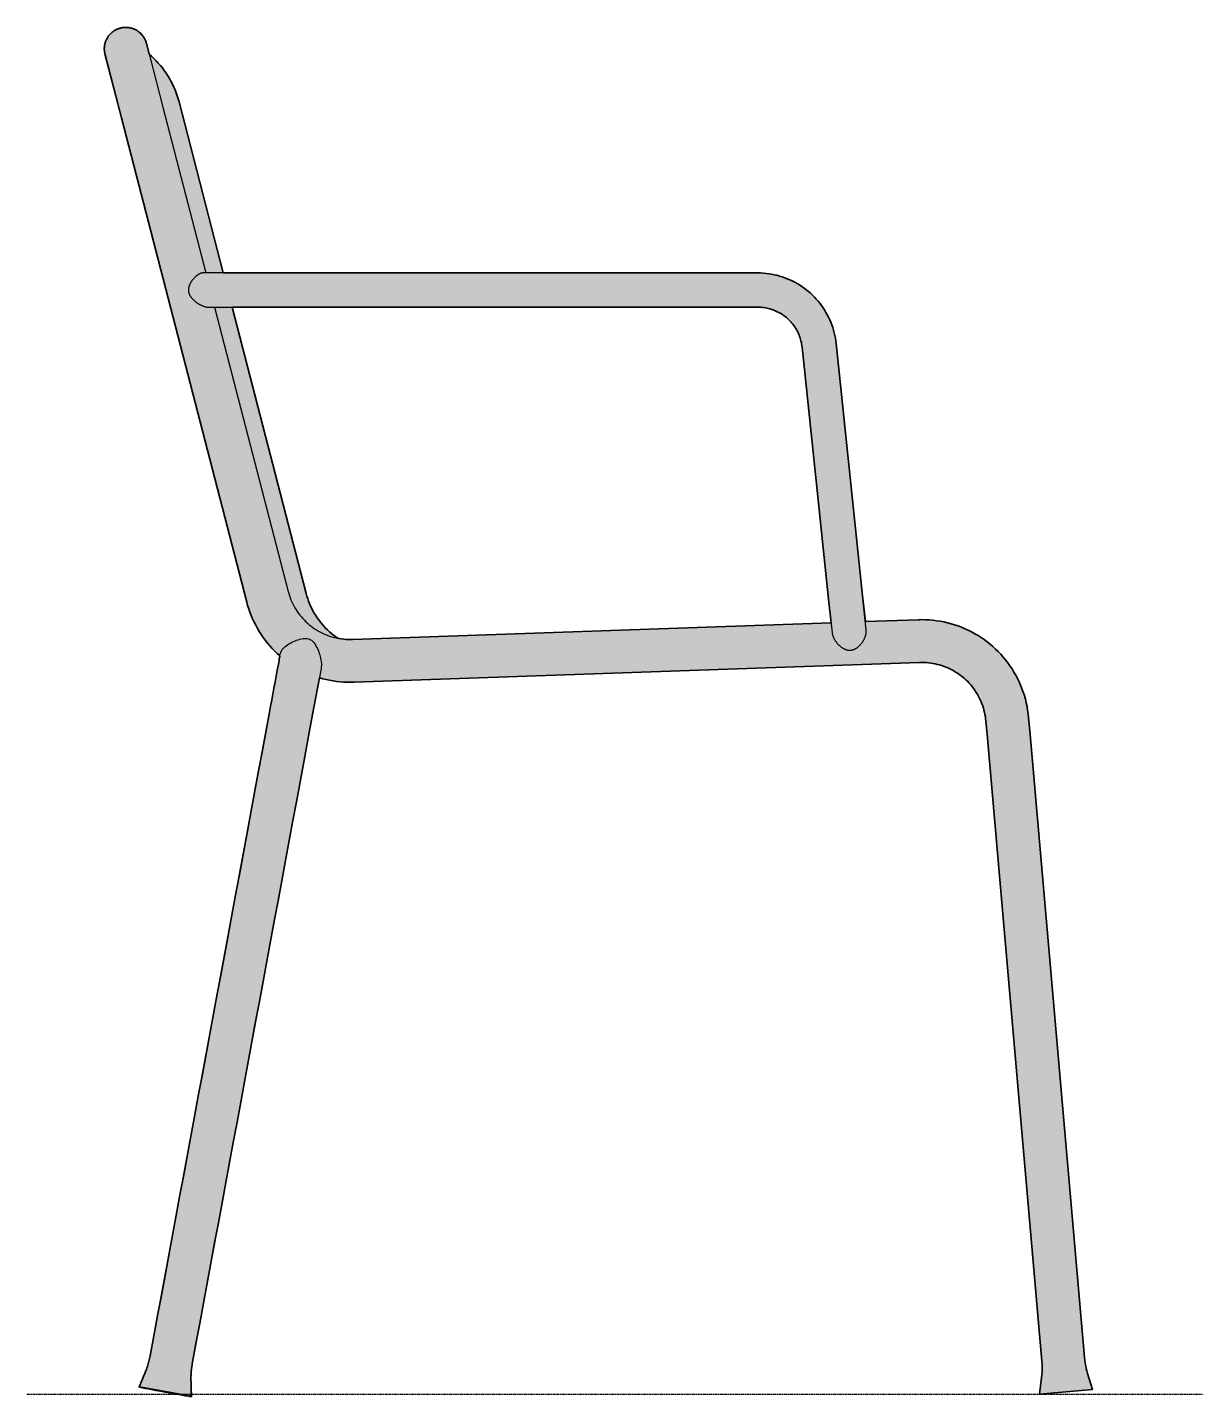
# Model space of a CAD drawing. Header units: millimetres. Extents: x 0 to 1796, y -1014 to 800.
# Drawn here: x 1108 to 1796, y -1 to 798 of the extents above; entities that cross this region are included whole.
import ezdxf

# ---------------------------------------------------------------- set-up
doc = ezdxf.new("R2010")
doc.units = ezdxf.units.MM
doc.linetypes.add('Dots', pattern=[1, 0, -1])
doc.layers.add('Blocks', color=7, linetype='Continuous')
doc.layers.add('Blocks$Fill', color=7, linetype='Continuous', true_color=0xffffff)
for name, color, linetype, lineweight, true_color in [('Blocks$Inner', 7, 'Continuous', 25, 0x007f00), ('Blocks$Outline', 7, 'Continuous', 35, 0xff3f3f), ('Groud', 7, 'Dots', 25, 0x243775)]:
    doc.layers.add(name, color=color, linetype=linetype, lineweight=lineweight, true_color=true_color)

# ---------------------------------------------------------------- blocks, each defined once
blk = doc.blocks.new('Palissade Arm Chair Side')
at = {"layer": 'Blocks$Fill'}
h = blk.add_hatch(color=256, dxfattribs=at)
h.paths.add_polyline_path([(170.51, 418.3), (174.47, 417.24), (176.47, 416.81), (178.49, 416.45), (180.52, 416.15), (182.55, 415.92), (184.6, 415.76), (186.65, 415.66), (188.7, 415.63), (190.75, 415.67), (522.3, 427.23), (523.59, 427.2), (524.89, 427.14), (526.18, 427.02), (527.46, 426.87), (528.74, 426.67), (530.01, 426.42), (531.27, 426.14), (532.52, 425.81), (533.76, 425.43), (534.98, 425.02), (536.19, 424.56), (537.39, 424.06), (538.56, 423.52), (539.72, 422.94), (540.85, 422.31), (541.97, 421.66), (543.06, 420.96), (544.12, 420.22), (545.16, 419.45), (546.17, 418.65), (547.15, 417.81), (548.11, 416.93), (549.03, 416.03), (549.92, 415.09), (550.78, 414.12), (551.61, 413.12), (552.4, 412.1), (553.15, 411.05), (553.87, 409.97), (554.55, 408.87), (555.19, 407.75), (555.79, 406.6), (556.35, 405.44), (556.87, 404.25), (557.35, 403.05), (557.79, 401.83), (558.19, 400.6), (558.54, 399.36), (558.85, 398.1), (559.12, 396.84), (559.34, 395.56), (559.52, 394.28), (559.66, 392.99), (592.47, 17.6), (592.53, 16), (592.53, 14.41), (592.48, 12.82), (592.37, 11.22), (592.2, 9.64), (591.03, 0), (621.91, 2.7), (619.08, 11.99), (618.66, 13.49), (618.28, 14.99), (617.95, 16.52), (617.68, 18.05), (617.46, 19.59), (617.27, 21.37), (584.34, 397.32), (584.04, 399.45), (583.67, 401.58), (583.22, 403.69), (582.7, 405.78), (582.11, 407.85), (581.45, 409.91), (580.72, 411.93), (579.92, 413.94), (579.05, 415.91), (578.11, 417.85), (577.11, 419.76), (576.04, 421.63), (574.91, 423.47), (573.72, 425.26), (572.46, 427.01), (571.14, 428.72), (569.77, 430.38), (568.34, 432), (566.85, 433.56), (565.31, 435.07), (563.72, 436.53), (562.09, 437.93), (560.4, 439.27), (558.67, 440.56), (556.89, 441.78), (555.08, 442.94), (553.22, 444.04), (551.33, 445.08), (549.4, 446.04), (547.44, 446.95), (545.45, 447.78), (543.44, 448.54), (541.4, 449.24), (539.33, 449.86), (537.25, 450.41), (535.15, 450.89), (533.03, 451.3), (530.9, 451.63), (528.76, 451.89), (526.61, 452.08), (524.46, 452.19), (522.3, 452.23), (521.21, 452.22), (489.29, 451.11), (483.57, 505.53), (472.02, 615.09), (471.77, 616.68), (471.46, 618.25), (471.1, 619.82), (470.68, 621.37), (470.21, 622.9), (469.69, 624.42), (469.12, 625.92), (468.49, 627.4), (467.81, 628.85), (467.08, 630.28), (466.3, 631.69), (465.48, 633.06), (464.6, 634.41), (463.68, 635.73), (462.72, 637.01), (461.71, 638.25), (460.65, 639.47), (459.56, 640.64), (458.42, 641.78), (457.25, 642.87), (456.04, 643.92), (454.79, 644.93), (453.51, 645.9), (452.19, 646.82), (450.85, 647.7), (449.47, 648.52), (448.07, 649.3), (446.64, 650.03), (445.18, 650.71), (443.71, 651.34), (442.21, 651.91), (440.69, 652.44), (439.15, 652.91), (437.6, 653.32), (436.04, 653.69), (434.46, 653.99), (432.88, 654.24), (431.29, 654.44), (429.69, 654.58), (428.08, 654.67), (426.48, 654.69), (114.35, 654.69), (88.04, 756.32), (87.48, 758.09), (86.87, 759.84), (86.19, 761.57), (85.46, 763.28), (84.67, 764.96), (83.83, 766.62), (82.93, 768.24), (81.97, 769.84), (80.96, 771.4), (79.9, 772.92), (78.79, 774.41), (77.63, 775.86), (76.42, 777.27), (75.16, 778.64), (73.86, 779.96), (72.51, 781.24), (71.12, 782.48), (69.39, 789.14), (69.26, 789.55), (69.12, 789.96), (68.96, 790.36), (68.79, 790.75), (68.61, 791.14), (68.41, 791.52), (68.2, 791.9), (67.98, 792.26), (67.74, 792.62), (67.49, 792.97), (67.23, 793.32), (66.96, 793.65), (66.68, 793.97), (66.39, 794.29), (66.08, 794.59), (65.77, 794.89), (65.44, 795.17), (65.11, 795.44), (64.77, 795.7), (64.42, 795.94), (64.06, 796.18), (63.69, 796.4), (63.31, 796.61), (62.93, 796.81), (62.54, 796.99), (62.15, 797.16), (61.75, 797.32), (61.34, 797.46), (60.93, 797.59), (60.52, 797.7), (60.1, 797.8), (59.68, 797.89), (59.25, 797.96), (58.83, 798.02), (58.4, 798.06), (57.97, 798.08), (57.54, 798.1), (57.11, 798.09), (56.68, 798.08), (56.25, 798.04), (55.85, 798), (55.46, 797.94), (55.06, 797.88), (54.66, 797.79), (54.27, 797.7), (53.89, 797.59), (53.5, 797.47), (53.12, 797.34), (52.75, 797.2), (52.37, 797.04), (51.99, 796.86), (51.61, 796.67), (51.24, 796.47), (50.87, 796.25), (50.51, 796.02), (50.16, 795.78), (49.82, 795.53), (49.48, 795.27), (49.16, 794.99), (48.84, 794.71), (48.54, 794.41), (48.24, 794.1), (47.96, 793.79), (47.69, 793.46), (47.43, 793.13), (47.18, 792.78), (46.94, 792.43), (46.71, 792.07), (46.5, 791.7), (46.29, 791.33), (46.11, 790.95), (45.93, 790.56), (45.77, 790.17), (45.62, 789.77), (45.48, 789.37), (45.36, 788.96), (45.26, 788.55), (45.16, 788.13), (45.08, 787.71), (45.02, 787.29), (44.97, 786.87), (44.93, 786.45), (44.91, 786.02), (44.9, 785.6), (44.91, 785.2), (44.93, 784.81), (44.96, 784.41), (45, 784.02), (45.06, 783.63), (45.13, 783.24), (45.21, 782.85), (45.3, 782.47), (45.34, 782.32), (45.35, 782.29), (128.61, 460.48), (129.23, 458.49), (129.92, 456.52), (130.67, 454.58), (131.49, 452.67), (132.37, 450.78), (133.31, 448.92), (134.31, 447.1), (135.38, 445.31), (136.5, 443.55), (137.68, 441.84), (138.92, 440.16), (140.21, 438.53), (141.56, 436.94), (142.95, 435.4), (144.4, 433.9), (145.9, 432.46), (147.44, 431.07), (146.56, 426.27), (141.37, 398.3), (71.36, 20.75), (70.99, 19.2), (70.56, 17.66), (70.08, 16.14), (69.55, 14.64), (68.97, 13.15), (65.26, 4.17), (65.27, 4.17), (65.27, 4.17), (65.27, 4.17), (65.27, 4.17), (65.27, 4.16), (65.28, 4.16), (65.28, 4.16), (65.29, 4.16), (65.29, 4.15), (65.3, 4.15), (65.3, 4.15), (65.31, 4.15), (65.32, 4.14), (65.34, 4.13), (65.36, 4.13), (65.4, 4.11), (65.51, 4.08), (65.84, 3.99), (66.32, 3.88), (69.69, 3.16), (91.25, -0.83), (94.66, -1.37), (95.14, -1.44), (95.48, -1.47), (95.6, -1.48), (95.64, -1.49), (95.66, -1.49), (95.68, -1.49), (95.69, -1.49), (95.7, -1.49), (95.71, -1.49), (95.71, -1.49), (95.72, -1.48), (95.72, -1.48), (95.73, -1.48), (95.73, -1.48), (95.73, -1.48), (95.74, -1.48), (95.74, -1.48), (95.74, -1.48), (95.74, -1.47), (95.49, 9.83), (95.53, 11.42), (95.63, 13.01), (95.79, 14.6), (95.99, 16.18), (96.26, 17.75)], flags=0)
h.paths.add_polyline_path([(119.53, 634.69), (427.37, 634.68), (428.28, 634.63), (429.18, 634.55), (430.09, 634.44), (430.98, 634.3), (431.87, 634.12), (432.76, 633.92), (433.63, 633.68), (434.5, 633.42), (435.36, 633.12), (436.21, 632.8), (437.04, 632.44), (437.86, 632.06), (438.67, 631.65), (439.47, 631.21), (440.24, 630.74), (441, 630.25), (441.75, 629.72), (442.47, 629.18), (443.18, 628.61), (443.86, 628.01), (444.53, 627.39), (445.17, 626.75), (445.79, 626.09), (446.38, 625.4), (446.95, 624.7), (447.5, 623.97), (448.02, 623.23), (448.51, 622.47), (448.98, 621.69), (449.42, 620.9), (449.83, 620.09), (450.22, 619.27), (450.57, 618.43), (450.9, 617.58), (451.19, 616.73), (451.46, 615.86), (451.69, 614.98), (451.9, 614.1), (452.07, 613.21), (452.21, 612.31), (452.33, 611.41), (469.25, 450.41), (188.57, 440.63), (187.27, 440.65), (185.97, 440.72), (184.68, 440.83), (183.39, 440.99), (182.1, 441.19), (181.33, 441.34), (178.8, 443.16), (177.58, 444.14), (176.4, 445.15), (175.25, 446.21), (174.14, 447.31), (173.07, 448.45), (172.04, 449.62), (171.05, 450.83), (170.1, 452.07), (169.2, 453.34), (168.34, 454.64), (167.52, 455.98), (166.76, 457.34), (166.04, 458.72), (165.37, 460.13), (164.75, 461.57), (164.18, 463.02), (163.65, 464.49), (163.19, 465.98), (162.77, 467.49)], flags=0)
at = {"layer": 'Blocks$Inner'}
for points in [[(147.45, 431.06), (145.9, 432.46), (144.4, 433.9), (142.95, 435.4), (141.56, 436.94), (140.21, 438.53), (138.92, 440.16), (137.68, 441.84), (136.5, 443.55), (135.38, 445.31), (134.31, 447.1), (133.31, 448.92), (132.37, 450.78), (131.49, 452.67), (130.67, 454.58), (129.92, 456.52), (129.23, 458.49), (128.61, 460.48), (128.06, 462.48), (54.94, 745.19), (45.3, 782.47), (45.21, 782.85), (45.13, 783.24), (45.06, 783.63), (45, 784.02), (44.96, 784.41), (44.93, 784.81), (44.91, 785.2), (44.9, 785.6), (44.91, 786.02), (44.93, 786.45), (44.97, 786.87), (45.02, 787.29), (45.08, 787.71), (45.16, 788.13), (45.26, 788.55), (45.36, 788.96), (45.48, 789.37), (45.62, 789.77), (45.77, 790.17), (45.93, 790.56), (46.11, 790.95), (46.29, 791.33), (46.5, 791.7), (46.71, 792.07), (46.94, 792.43), (47.18, 792.78), (47.43, 793.13), (47.69, 793.46), (47.96, 793.79), (48.24, 794.1), (48.54, 794.41), (48.84, 794.71), (49.16, 794.99), (49.48, 795.27), (49.82, 795.53), (50.16, 795.78), (50.51, 796.02), (50.87, 796.25), (51.24, 796.47), (51.61, 796.67), (51.99, 796.86), (52.37, 797.04), (52.75, 797.2), (53.12, 797.34), (53.5, 797.47), (53.89, 797.59), (54.27, 797.7), (54.66, 797.79), (55.06, 797.88), (55.46, 797.94), (55.85, 798), (56.25, 798.04), (56.68, 798.08), (57.11, 798.09), (57.54, 798.1), (57.97, 798.08), (58.4, 798.06), (58.83, 798.02), (59.25, 797.96), (59.68, 797.89), (60.1, 797.8), (60.52, 797.7), (60.93, 797.59), (61.34, 797.46), (61.75, 797.32), (62.15, 797.16), (62.54, 796.99), (62.93, 796.81), (63.31, 796.61), (63.69, 796.4), (64.06, 796.18), (64.42, 795.94), (64.77, 795.7), (65.11, 795.44), (65.44, 795.17), (65.77, 794.89), (66.08, 794.59), (66.39, 794.29), (66.68, 793.97), (66.96, 793.65), (67.23, 793.32), (67.49, 792.97), (67.74, 792.62), (67.98, 792.26), (68.2, 791.9), (68.41, 791.52), (68.61, 791.14), (68.79, 790.75), (68.96, 790.36), (69.12, 789.96), (69.26, 789.55), (69.39, 789.14), (69.51, 788.73), (79.14, 751.45), (104.17, 654.69)], [(71.12, 782.48), (72.51, 781.24), (73.86, 779.96), (75.16, 778.64), (76.42, 777.27), (77.63, 775.86), (78.79, 774.41), (79.9, 772.92), (80.96, 771.4), (81.97, 769.84), (82.93, 768.24), (83.83, 766.62), (84.67, 764.96), (85.46, 763.28), (86.19, 761.57), (86.87, 759.84), (87.48, 758.09), (88.04, 756.32), (88.53, 754.53), (114.35, 654.69)], [(109.34, 634.69), (152.26, 468.74), (152.61, 467.49), (153, 466.25), (153.43, 465.02), (153.91, 463.81), (154.42, 462.62), (154.98, 461.44), (155.58, 460.29), (156.22, 459.16), (156.9, 458.05), (157.61, 456.96), (158.36, 455.9), (159.15, 454.87), (159.98, 453.86), (160.84, 452.88), (161.73, 451.94), (162.65, 451.02), (163.61, 450.14), (164.6, 449.29), (165.61, 448.48), (166.65, 447.7), (167.72, 446.96), (168.81, 446.25), (169.93, 445.59), (171.07, 444.96), (172.23, 444.38), (173.41, 443.83), (174.61, 443.32), (175.83, 442.86), (177.06, 442.44), (178.3, 442.06), (179.56, 441.73), (180.83, 441.44), (182.1, 441.19), (183.39, 440.99), (184.68, 440.83), (185.97, 440.72), (187.27, 440.65), (188.57, 440.63), (189.87, 440.65), (469.25, 450.41)], [(119.53, 634.69), (162.77, 467.49), (163.19, 465.98), (163.65, 464.49), (164.18, 463.02), (164.75, 461.57), (165.37, 460.13), (166.04, 458.72), (166.76, 457.34), (167.52, 455.98), (168.34, 454.64), (169.2, 453.34), (170.1, 452.07), (171.05, 450.83), (172.04, 449.62), (173.07, 448.45), (174.14, 447.31), (175.25, 446.21), (176.4, 445.15), (177.58, 444.14), (178.8, 443.16), (180.05, 442.22), (181.34, 441.34)], [(489.29, 451.11), (520.12, 452.19), (521.21, 452.22), (522.3, 452.23), (524.46, 452.19), (526.61, 452.08), (528.76, 451.89), (530.9, 451.63), (533.03, 451.3), (535.15, 450.89), (537.25, 450.41), (539.33, 449.86), (541.4, 449.24), (543.44, 448.54), (545.45, 447.78), (547.44, 446.95), (549.4, 446.04), (551.33, 445.08), (553.22, 444.04), (555.08, 442.94), (556.89, 441.78), (558.67, 440.56), (560.4, 439.27), (562.09, 437.93), (563.72, 436.53), (565.31, 435.07), (566.85, 433.56), (568.34, 432), (569.77, 430.38), (571.14, 428.72), (572.46, 427.01), (573.72, 425.26), (574.91, 423.47), (576.04, 421.63), (577.11, 419.76), (578.11, 417.85), (579.05, 415.91), (579.92, 413.94), (580.72, 411.93), (581.45, 409.91), (582.11, 407.85), (582.7, 405.78), (583.22, 403.69), (583.67, 401.58), (584.04, 399.45), (584.34, 397.32), (584.56, 395.17), (585.43, 385.21), (585.45, 385.07), (617.27, 21.37), (617.46, 19.59), (617.68, 18.05), (617.95, 16.52), (618.28, 14.99), (618.66, 13.49), (619.08, 11.99), (621.91, 2.7), (591.03, 0), (592.2, 9.64), (592.37, 11.22), (592.48, 12.82), (592.53, 14.41), (592.53, 16), (592.47, 17.6), (592.36, 19.19), (560.53, 383.03), (559.66, 392.99), (559.52, 394.28), (559.34, 395.56), (559.12, 396.84), (558.85, 398.1), (558.54, 399.36), (558.19, 400.6), (557.79, 401.83), (557.35, 403.05), (556.87, 404.25), (556.35, 405.44), (555.79, 406.6), (555.19, 407.75), (554.55, 408.87), (553.87, 409.97), (553.15, 411.05), (552.4, 412.1), (551.61, 413.12), (550.78, 414.12), (549.92, 415.09), (549.03, 416.03), (548.11, 416.93), (547.15, 417.81), (546.17, 418.65), (545.16, 419.45), (544.12, 420.22), (543.06, 420.96), (541.97, 421.66), (540.85, 422.31), (539.72, 422.94), (538.56, 423.52), (537.39, 424.06), (536.19, 424.56), (534.98, 425.02), (533.76, 425.43), (532.52, 425.81), (531.27, 426.14), (530.01, 426.42), (528.74, 426.67), (527.46, 426.87), (526.18, 427.02), (524.89, 427.14), (523.59, 427.2), (522.3, 427.23), (521.65, 427.22), (520.99, 427.2), (190.75, 415.67), (188.7, 415.63), (186.65, 415.66), (184.6, 415.76), (182.55, 415.92), (180.52, 416.15), (178.49, 416.45), (176.47, 416.81), (174.47, 417.24), (172.48, 417.74), (170.51, 418.3)], [(95.74, -1.47), (95.74, -1.48), (95.74, -1.48), (95.74, -1.48), (95.73, -1.48), (95.73, -1.48), (95.73, -1.48), (95.72, -1.48), (95.72, -1.48), (95.71, -1.49), (95.71, -1.49), (95.7, -1.49), (95.69, -1.49), (95.68, -1.49), (95.66, -1.49), (95.64, -1.49), (95.6, -1.48), (95.48, -1.47), (95.14, -1.44), (94.66, -1.37), (91.25, -0.83), (69.69, 3.16), (66.32, 3.88), (65.84, 3.99), (65.51, 4.08), (65.4, 4.11), (65.36, 4.13), (65.34, 4.13), (65.32, 4.14), (65.31, 4.15), (65.3, 4.15), (65.3, 4.15), (65.29, 4.15), (65.29, 4.16), (65.28, 4.16), (65.28, 4.16), (65.27, 4.16), (65.27, 4.17), (65.27, 4.17), (65.27, 4.17), (65.27, 4.17), (65.26, 4.17), (68.97, 13.15), (69.55, 14.64), (70.08, 16.14), (70.56, 17.66), (70.99, 19.2), (71.36, 20.75), (71.68, 22.31), (141.37, 398.3), (146.56, 426.27)], [(171.13, 421.66), (165.95, 393.74), (96.26, 17.75), (95.99, 16.18), (95.79, 14.6), (95.63, 13.01), (95.53, 11.42), (95.49, 9.83), (95.5, 8.23), (95.74, -1.47), (95.74, -1.47), (95.74, -1.47), (95.74, -1.47), (95.74, -1.46), (95.73, -1.46), (95.73, -1.46), (95.73, -1.46), (95.72, -1.45), (95.72, -1.45), (95.71, -1.45), (95.7, -1.44), (95.68, -1.44), (95.67, -1.43), (95.65, -1.43), (95.61, -1.41), (95.49, -1.38), (95.16, -1.29), (94.68, -1.18), (91.3, -0.46), (69.77, 3.53), (66.36, 4.07), (65.87, 4.14), (65.53, 4.18), (65.42, 4.18), (65.37, 4.19), (65.35, 4.19), (65.33, 4.19), (65.32, 4.19), (65.3, 4.19), (65.3, 4.19), (65.29, 4.19), (65.29, 4.19), (65.28, 4.18), (65.28, 4.18), (65.28, 4.18), (65.27, 4.18), (65.27, 4.18), (65.27, 4.18), (65.27, 4.18)]]:
    blk.add_lwpolyline(points, dxfattribs=at)
blk.add_lwpolyline([(483.57, 505.53), (472.22, 613.5), (472.02, 615.09), (471.77, 616.68), (471.46, 618.25), (471.1, 619.82), (470.68, 621.37), (470.21, 622.9), (469.69, 624.42), (469.12, 625.92), (468.49, 627.4), (467.81, 628.85), (467.08, 630.28), (466.3, 631.69), (465.48, 633.06), (464.6, 634.41), (463.68, 635.73), (462.72, 637.01), (461.71, 638.25), (460.65, 639.47), (459.56, 640.64), (458.42, 641.78), (457.25, 642.87), (456.04, 643.92), (454.79, 644.93), (453.51, 645.9), (452.19, 646.82), (450.85, 647.7), (449.47, 648.52), (448.07, 649.3), (446.64, 650.03), (445.18, 650.71), (443.71, 651.34), (442.21, 651.91), (440.69, 652.44), (439.15, 652.91), (437.6, 653.32), (436.04, 653.69), (434.46, 653.99), (432.88, 654.24), (431.29, 654.44), (429.69, 654.58), (428.08, 654.67), (426.48, 654.69), (426.45, 654.69), (191.4, 654.69), (162.86, 654.69), (102.44, 654.69), (102.36, 654.69), (102.29, 654.69), (102.21, 654.69), (102.14, 654.68), (102.06, 654.67), (101.98, 654.66), (101.91, 654.65), (101.83, 654.63), (101.75, 654.61), (101.67, 654.59), (101.58, 654.57), (101.5, 654.55), (101.42, 654.53), (101.34, 654.5), (101.18, 654.44), (101, 654.38), (100.82, 654.3), (100.65, 654.22), (100.47, 654.13), (100.28, 654.04), (100.1, 653.93), (99.92, 653.82), (99.74, 653.71), (99.54, 653.58), (99.35, 653.45), (99.16, 653.31), (98.98, 653.17), (98.78, 653.02), (98.59, 652.86), (98.41, 652.7), (98.22, 652.54), (98.03, 652.36), (97.85, 652.19), (97.49, 651.83), (97.13, 651.44), (96.79, 651.05), (96.47, 650.66), (96.17, 650.26), (95.88, 649.85), (95.74, 649.65), (95.6, 649.44), (95.48, 649.24), (95.36, 649.03), (95.24, 648.83), (95.13, 648.62), (95.02, 648.42), (94.92, 648.21), (94.82, 648.01), (94.73, 647.8), (94.65, 647.6), (94.57, 647.41), (94.5, 647.21), (94.43, 647.02), (94.36, 646.82), (94.31, 646.62), (94.25, 646.42), (94.2, 646.22), (94.16, 646.03), (94.13, 645.84), (94.1, 645.65), (94.08, 645.46), (94.06, 645.27), (94.04, 645.08), (94.03, 644.89), (94.03, 644.69), (94.04, 644.49), (94.05, 644.29), (94.07, 644.09), (94.09, 643.89), (94.12, 643.68), (94.16, 643.48), (94.2, 643.29), (94.26, 643.09), (94.32, 642.88), (94.38, 642.68), (94.46, 642.48), (94.54, 642.28), (94.62, 642.09), (94.71, 641.9), (94.81, 641.71), (94.91, 641.52), (95.03, 641.31), (95.16, 641.1), (95.29, 640.9), (95.43, 640.7), (95.57, 640.51), (95.72, 640.32), (95.87, 640.13), (96.03, 639.95), (96.2, 639.75), (96.39, 639.55), (96.57, 639.36), (96.76, 639.17), (96.96, 638.97), (97.16, 638.79), (97.57, 638.42), (97.81, 638.22), (98.05, 638.03), (98.29, 637.84), (98.54, 637.65), (99.06, 637.28), (99.59, 636.93), (100.13, 636.6), (100.68, 636.28), (100.96, 636.14), (101.24, 635.99), (101.53, 635.85), (101.81, 635.72), (102.08, 635.6), (102.35, 635.49), (102.63, 635.38), (102.9, 635.28), (103.15, 635.19), (103.41, 635.1), (103.67, 635.03), (103.93, 634.96), (104.16, 634.9), (104.4, 634.84), (104.64, 634.8), (104.88, 634.76), (105.1, 634.73), (105.31, 634.71), (105.42, 634.7), (105.53, 634.7), (105.64, 634.7), (105.75, 634.69), (162.86, 634.69), (191.4, 634.69), (426.45, 634.69), (426.47, 634.69), (427.37, 634.68), (428.28, 634.63), (429.18, 634.55), (430.09, 634.44), (430.98, 634.3), (431.87, 634.12), (432.76, 633.92), (433.63, 633.68), (434.5, 633.42), (435.36, 633.12), (436.21, 632.8), (437.04, 632.44), (437.86, 632.06), (438.67, 631.65), (439.47, 631.21), (440.24, 630.74), (441, 630.25), (441.75, 629.72), (442.47, 629.18), (443.18, 628.61), (443.86, 628.01), (444.53, 627.39), (445.17, 626.75), (445.79, 626.09), (446.38, 625.4), (446.95, 624.7), (447.5, 623.97), (448.02, 623.23), (448.51, 622.47), (448.98, 621.69), (449.42, 620.9), (449.83, 620.09), (450.22, 619.27), (450.57, 618.43), (450.9, 617.58), (451.19, 616.73), (451.46, 615.86), (451.69, 614.98), (451.9, 614.1), (452.07, 613.21), (452.21, 612.31), (452.33, 611.41), (463.68, 503.44), (467.8, 464.2), (469.86, 444.61), (469.89, 444.39), (469.92, 444.17), (469.96, 443.95), (470.01, 443.73), (470.06, 443.51), (470.12, 443.29), (470.18, 443.08), (470.24, 442.87), (470.32, 442.63), (470.41, 442.4), (470.5, 442.17), (470.6, 441.94), (470.7, 441.72), (470.8, 441.49), (470.91, 441.27), (471.03, 441.05), (471.15, 440.82), (471.29, 440.59), (471.43, 440.36), (471.57, 440.13), (471.71, 439.9), (471.86, 439.68), (472.02, 439.46), (472.18, 439.25), (472.34, 439.03), (472.51, 438.82), (472.68, 438.61), (472.86, 438.4), (473.04, 438.2), (473.22, 438), (473.41, 437.8), (473.6, 437.61), (473.79, 437.43), (473.98, 437.25), (474.17, 437.07), (474.36, 436.9), (474.57, 436.73), (474.77, 436.56), (474.98, 436.4), (475.19, 436.24), (475.39, 436.1), (475.6, 435.96), (475.8, 435.82), (476.01, 435.69), (476.22, 435.57), (476.44, 435.44), (476.65, 435.33), (476.87, 435.22), (477.07, 435.12), (477.27, 435.03), (477.47, 434.95), (477.67, 434.87), (477.88, 434.79), (478.09, 434.72), (478.3, 434.66), (478.51, 434.6), (478.71, 434.55), (478.91, 434.51), (479.11, 434.48), (479.31, 434.44), (479.52, 434.42), (479.72, 434.4), (479.92, 434.39), (480.13, 434.38), (480.24, 434.38), (480.35, 434.39), (480.56, 434.39), (480.78, 434.41), (481, 434.43), (481.21, 434.47), (481.43, 434.51), (481.65, 434.55), (481.86, 434.61), (482.08, 434.67), (482.3, 434.74), (482.52, 434.82), (482.74, 434.9), (482.95, 435), (483.16, 435.1), (483.37, 435.2), (483.57, 435.31), (483.8, 435.44), (484.02, 435.57), (484.24, 435.72), (484.45, 435.86), (484.66, 436.02), (484.87, 436.18), (485.07, 436.34), (485.27, 436.51), (485.48, 436.7), (485.69, 436.89), (485.89, 437.09), (486.09, 437.29), (486.29, 437.5), (486.48, 437.71), (486.67, 437.92), (486.85, 438.14), (487.04, 438.38), (487.22, 438.62), (487.4, 438.86), (487.57, 439.11), (487.74, 439.36), (487.91, 439.61), (488.06, 439.87), (488.22, 440.13), (488.36, 440.39), (488.5, 440.64), (488.63, 440.9), (488.75, 441.16), (488.87, 441.43), (488.99, 441.7), (489.1, 441.97), (489.2, 442.24), (489.29, 442.49), (489.37, 442.75), (489.45, 443.01), (489.52, 443.27), (489.59, 443.53), (489.65, 443.8), (489.7, 444.06), (489.74, 444.33), (489.78, 444.58), (489.8, 444.82), (489.82, 445.07), (489.83, 445.32), (489.84, 445.55), (489.83, 445.78), (489.82, 446.01), (489.81, 446.13), (489.8, 446.24), (487.7, 466.21)], close=True, dxfattribs=at)
blk.add_open_spline([(146.56, 426.27), (146.79, 427.59), (147.32, 430.17), (147.91, 434.25), (150.99, 437.06), (154.37, 439.17), (158.12, 440.59), (162.04, 441.58), (166.12, 440.57), (168.49, 437.14), (170.16, 433.54), (171.32, 429.7), (171.92, 425.7), (171.39, 423.06), (171.13, 421.66)], degree=3, dxfattribs=at)
at = {"layer": 'Blocks$Outline'}
for points in [[(71.12, 782.48), (69.51, 788.73), (69.39, 789.14), (69.26, 789.55), (69.12, 789.96), (68.96, 790.36), (68.79, 790.75), (68.61, 791.14), (68.41, 791.52), (68.2, 791.9), (67.98, 792.26), (67.74, 792.62), (67.49, 792.97), (67.23, 793.32), (66.96, 793.65), (66.68, 793.97), (66.39, 794.29), (66.08, 794.59), (65.77, 794.89), (65.44, 795.17), (65.11, 795.44), (64.77, 795.7), (64.42, 795.94), (64.06, 796.18), (63.69, 796.4), (63.31, 796.61), (62.93, 796.81), (62.54, 796.99), (62.15, 797.16), (61.75, 797.32), (61.34, 797.46), (60.93, 797.59), (60.52, 797.7), (60.1, 797.8), (59.68, 797.89), (59.25, 797.96), (58.83, 798.02), (58.4, 798.06), (57.97, 798.08), (57.54, 798.1), (57.11, 798.09), (56.68, 798.08), (56.25, 798.04), (55.85, 798), (55.46, 797.94), (55.06, 797.88), (54.66, 797.79), (54.27, 797.7), (53.89, 797.59), (53.5, 797.47), (53.12, 797.34), (52.75, 797.2), (52.37, 797.04), (51.99, 796.86), (51.61, 796.67), (51.24, 796.47), (50.87, 796.25), (50.51, 796.02), (50.16, 795.78), (49.82, 795.53), (49.48, 795.27), (49.16, 794.99), (48.84, 794.71), (48.54, 794.41), (48.24, 794.1), (47.96, 793.79), (47.69, 793.46), (47.43, 793.13), (47.18, 792.78), (46.94, 792.43), (46.71, 792.07), (46.5, 791.7), (46.29, 791.33), (46.11, 790.95), (45.93, 790.56), (45.77, 790.17), (45.62, 789.77), (45.48, 789.37), (45.36, 788.96), (45.26, 788.55), (45.16, 788.13), (45.08, 787.71), (45.02, 787.29), (44.97, 786.87), (44.93, 786.45), (44.91, 786.02), (44.9, 785.6), (44.91, 785.2), (44.93, 784.81), (44.96, 784.41), (45, 784.02), (45.06, 783.63), (45.13, 783.24), (45.21, 782.85), (45.3, 782.47), (45.34, 782.32)], [(45.34, 782.32), (45.35, 782.29)], [(45.35, 782.29), (54.94, 745.19), (128.06, 462.48), (128.61, 460.48), (129.23, 458.49), (129.92, 456.52), (130.67, 454.58), (131.49, 452.67), (132.37, 450.78), (133.31, 448.92), (134.31, 447.1), (135.38, 445.31), (136.5, 443.55), (137.68, 441.84), (138.92, 440.16), (140.21, 438.53), (141.56, 436.94), (142.95, 435.4), (144.4, 433.9), (145.9, 432.46), (147.44, 431.07)], [(114.35, 654.69), (88.53, 754.53), (88.04, 756.32), (87.48, 758.09), (86.87, 759.84), (86.19, 761.57), (85.46, 763.28), (84.67, 764.96), (83.83, 766.62), (82.93, 768.24), (81.97, 769.84), (80.96, 771.4), (79.9, 772.92), (78.79, 774.41), (77.63, 775.86), (76.42, 777.27), (75.16, 778.64), (73.86, 779.96), (72.51, 781.24), (71.12, 782.48)], [(483.57, 505.53), (472.22, 613.5), (472.02, 615.09), (471.77, 616.68), (471.46, 618.25), (471.1, 619.82), (470.68, 621.37), (470.21, 622.9), (469.69, 624.42), (469.12, 625.92), (468.49, 627.4), (467.81, 628.85), (467.08, 630.28), (466.3, 631.69), (465.48, 633.06), (464.6, 634.41), (463.68, 635.73), (462.72, 637.01), (461.71, 638.25), (460.65, 639.47), (459.56, 640.64), (458.42, 641.78), (457.25, 642.87), (456.04, 643.92), (454.79, 644.93), (453.51, 645.9), (452.19, 646.82), (450.85, 647.7), (449.47, 648.52), (448.07, 649.3), (446.64, 650.03), (445.18, 650.71), (443.71, 651.34), (442.21, 651.91), (440.69, 652.44), (439.15, 652.91), (437.6, 653.32), (436.04, 653.69), (434.46, 653.99), (432.88, 654.24), (431.29, 654.44), (429.69, 654.58), (428.08, 654.67), (426.48, 654.69), (426.45, 654.69), (191.4, 654.69), (162.86, 654.69), (114.35, 654.69)], [(119.53, 634.69), (162.86, 634.69), (191.4, 634.69), (426.45, 634.69), (426.47, 634.69), (427.37, 634.68), (428.28, 634.63), (429.18, 634.55), (430.09, 634.44), (430.98, 634.3), (431.87, 634.12), (432.76, 633.92), (433.63, 633.68), (434.5, 633.42), (435.36, 633.12), (436.21, 632.8), (437.04, 632.44), (437.86, 632.06), (438.67, 631.65), (439.47, 631.21), (440.24, 630.74), (441, 630.25), (441.75, 629.72), (442.47, 629.18), (443.18, 628.61), (443.86, 628.01), (444.53, 627.39), (445.17, 626.75), (445.79, 626.09), (446.38, 625.4), (446.95, 624.7), (447.5, 623.97), (448.02, 623.23), (448.51, 622.47), (448.98, 621.69), (449.42, 620.9), (449.83, 620.09), (450.22, 619.27), (450.57, 618.43), (450.9, 617.58), (451.19, 616.73), (451.46, 615.86), (451.69, 614.98), (451.9, 614.1), (452.07, 613.21), (452.21, 612.31), (452.33, 611.41), (463.68, 503.44), (467.8, 464.2), (469.25, 450.41)], [(181.33, 441.34), (180.05, 442.22), (178.8, 443.16), (177.58, 444.14), (176.4, 445.15), (175.25, 446.21), (174.14, 447.31), (173.07, 448.45), (172.04, 449.62), (171.05, 450.83), (170.1, 452.07), (169.2, 453.34), (168.34, 454.64), (167.52, 455.98), (166.76, 457.34), (166.04, 458.72), (165.37, 460.13), (164.75, 461.57), (164.18, 463.02), (163.65, 464.49), (163.19, 465.98), (162.77, 467.49), (119.53, 634.69)], [(489.29, 451.11), (487.7, 466.21), (483.57, 505.53)], [(170.51, 418.3), (172.48, 417.74), (174.47, 417.24), (176.47, 416.81), (178.49, 416.45), (180.52, 416.15), (182.55, 415.92), (184.6, 415.76), (186.65, 415.66), (188.7, 415.63), (190.75, 415.67), (520.99, 427.2), (521.65, 427.22), (522.3, 427.23), (523.59, 427.2), (524.89, 427.14), (526.18, 427.02), (527.46, 426.87), (528.74, 426.67), (530.01, 426.42), (531.27, 426.14), (532.52, 425.81), (533.76, 425.43), (534.98, 425.02), (536.19, 424.56), (537.39, 424.06), (538.56, 423.52), (539.72, 422.94), (540.85, 422.31), (541.97, 421.66), (543.06, 420.96), (544.12, 420.22), (545.16, 419.45), (546.17, 418.65), (547.15, 417.81), (548.11, 416.93), (549.03, 416.03), (549.92, 415.09), (550.78, 414.12), (551.61, 413.12), (552.4, 412.1), (553.15, 411.05), (553.87, 409.97), (554.55, 408.87), (555.19, 407.75), (555.79, 406.6), (556.35, 405.44), (556.87, 404.25), (557.35, 403.05), (557.79, 401.83), (558.19, 400.6), (558.54, 399.36), (558.85, 398.1), (559.12, 396.84), (559.34, 395.56), (559.52, 394.28), (559.66, 392.99), (560.53, 383.03), (592.36, 19.19), (592.47, 17.6), (592.53, 16), (592.53, 14.41), (592.48, 12.82), (592.37, 11.22), (592.2, 9.64), (591.03, 0), (621.91, 2.7), (619.08, 11.99), (618.66, 13.49), (618.28, 14.99), (617.95, 16.52), (617.68, 18.05), (617.46, 19.59), (617.27, 21.37), (585.45, 385.07), (585.43, 385.21), (584.56, 395.17), (584.34, 397.32), (584.04, 399.45), (583.67, 401.58), (583.22, 403.69), (582.7, 405.78), (582.11, 407.85), (581.45, 409.91), (580.72, 411.93), (579.92, 413.94), (579.05, 415.91), (578.11, 417.85), (577.11, 419.76), (576.04, 421.63), (574.91, 423.47), (573.72, 425.26), (572.46, 427.01), (571.14, 428.72), (569.77, 430.38), (568.34, 432), (566.85, 433.56), (565.31, 435.07), (563.72, 436.53), (562.09, 437.93), (560.4, 439.27), (558.67, 440.56), (556.89, 441.78), (555.08, 442.94), (553.22, 444.04), (551.33, 445.08), (549.4, 446.04), (547.44, 446.95), (545.45, 447.78), (543.44, 448.54), (541.4, 449.24), (539.33, 449.86), (537.25, 450.41), (535.15, 450.89), (533.03, 451.3), (530.9, 451.63), (528.76, 451.89), (526.61, 452.08), (524.46, 452.19), (522.3, 452.23), (521.21, 452.22), (520.12, 452.19), (489.29, 451.11)], [(469.25, 450.41), (189.87, 440.65), (188.57, 440.63), (187.27, 440.65), (185.97, 440.72), (184.68, 440.83), (183.39, 440.99), (182.1, 441.19), (181.33, 441.34)]]:
    blk.add_lwpolyline(points, dxfattribs=at)
for points, knots in [([(147.44, 431.07), (147.38, 430.78), (147.11, 429.16), (146.79, 427.59), (146.56, 426.27), (144.83, 416.95), (143.1, 407.62), (141.37, 398.3), (118.14, 272.97), (94.91, 147.64), (71.68, 22.31), (71.57, 21.79), (71.46, 21.27), (71.36, 20.75), (71.23, 20.23), (71.11, 19.71), (70.99, 19.2), (70.85, 18.68), (70.7, 18.17), (70.56, 17.66), (70.4, 17.15), (70.24, 16.65), (70.08, 16.14), (69.91, 15.64), (69.73, 15.14), (69.55, 14.64), (69.36, 14.14), (69.16, 13.65), (68.97, 13.15), (67.73, 10.16), (66.5, 7.17), (65.26, 4.17), (65.26, 4.17), (65.26, 4.17), (65.27, 4.17), (65.27, 4.17), (65.27, 4.17), (65.27, 4.17), (65.27, 4.17), (65.27, 4.17), (65.27, 4.17), (65.27, 4.17), (65.27, 4.17), (65.27, 4.17), (65.27, 4.16), (65.27, 4.16), (65.27, 4.16), (65.27, 4.16), (65.28, 4.16), (65.28, 4.16), (65.28, 4.16), (65.28, 4.16), (65.28, 4.16), (65.28, 4.16), (65.28, 4.16), (65.29, 4.16), (65.29, 4.16), (65.29, 4.16), (65.29, 4.15), (65.29, 4.15), (65.29, 4.15), (65.3, 4.15), (65.3, 4.15), (65.3, 4.15), (65.3, 4.15), (65.3, 4.15), (65.31, 4.15), (65.31, 4.15), (65.31, 4.14), (65.32, 4.14), (65.32, 4.14), (65.33, 4.14), (65.33, 4.14), (65.34, 4.13), (65.34, 4.13), (65.35, 4.13), (65.36, 4.13), (65.37, 4.12), (65.38, 4.12), (65.4, 4.11), (65.44, 4.1), (65.47, 4.09), (65.51, 4.08), (65.62, 4.05), (65.73, 4.02), (65.84, 3.99), (66, 3.96), (66.16, 3.92), (66.32, 3.88), (67.44, 3.64), (68.57, 3.4), (69.69, 3.16), (76.88, 1.83), (84.06, 0.5), (91.25, -0.83), (92.38, -1.01), (93.52, -1.19), (94.66, -1.37), (94.82, -1.39), (94.98, -1.42), (95.14, -1.44), (95.26, -1.45), (95.37, -1.46), (95.48, -1.47), (95.52, -1.48), (95.56, -1.48), (95.6, -1.48), (95.61, -1.48), (95.63, -1.49), (95.64, -1.49), (95.65, -1.49), (95.65, -1.49), (95.66, -1.49), (95.67, -1.49), (95.67, -1.49), (95.68, -1.49), (95.68, -1.49), (95.69, -1.49), (95.69, -1.49), (95.7, -1.49), (95.7, -1.49), (95.7, -1.49), (95.7, -1.49), (95.7, -1.49), (95.71, -1.49), (95.71, -1.49), (95.71, -1.49), (95.71, -1.49), (95.71, -1.48), (95.72, -1.48), (95.72, -1.48), (95.72, -1.48), (95.72, -1.48), (95.72, -1.48), (95.72, -1.48), (95.73, -1.48), (95.73, -1.48), (95.73, -1.48), (95.73, -1.48), (95.73, -1.48), (95.73, -1.48), (95.73, -1.48), (95.73, -1.48), (95.74, -1.48), (95.74, -1.48), (95.74, -1.48), (95.74, -1.48), (95.74, -1.48), (95.74, -1.48), (95.74, -1.48), (95.74, -1.48), (95.74, -1.48), (95.74, -1.48), (95.74, -1.47), (95.74, -1.47)], [-462.300432, -462.300432, -462.300432, -462.300432, -462.082892, -461.082892, -461.082892, -461.082892, -432.689415, -432.689415, -432.689415, -50.296052, -50.296052, -50.296052, -48.701977, -48.701977, -48.701977, -47.107902, -47.107902, -47.107902, -45.513827, -45.513827, -45.513827, -43.919752, -43.919752, -43.919752, -42.325677, -42.325677, -42.325677, -40.731603, -40.731603, -40.731603, -31.024781, -31.024781, -31.024781, -31.016518, -31.016518, -31.016518, -31.014282, -31.014282, -31.014282, -31.011659, -31.011659, -31.011659, -31.00862, -31.00862, -31.00862, -31.005142, -31.005142, -31.005142, -31.001209, -31.001209, -31.001209, -30.996811, -30.996811, -30.996811, -30.991937, -30.991937, -30.991937, -30.98658, -30.98658, -30.98658, -30.980733, -30.980733, -30.980733, -30.974392, -30.974392, -30.974392, -30.96755, -30.96755, -30.96755, -30.952348, -30.952348, -30.952348, -30.935095, -30.935095, -30.935095, -30.915759, -30.915759, -30.915759, -30.870741, -30.870741, -30.870741, -30.754668, -30.754668, -30.754668, -30.414162, -30.414162, -30.414162, -29.923497, -29.923497, -29.923497, -26.470217, -26.470217, -26.470217, -4.546487, -4.546487, -4.546487, -1.093207, -1.093207, -1.093207, -0.602542, -0.602542, -0.602542, -0.262036, -0.262036, -0.262036, -0.145963, -0.145963, -0.145963, -0.100945, -0.100945, -0.100945, -0.08161, -0.08161, -0.08161, -0.064356, -0.064356, -0.064356, -0.049154, -0.049154, -0.049154, -0.042312, -0.042312, -0.042312, -0.035971, -0.035971, -0.035971, -0.030125, -0.030125, -0.030125, -0.024768, -0.024768, -0.024768, -0.019894, -0.019894, -0.019894, -0.015495, -0.015495, -0.015495, -0.011562, -0.011562, -0.011562, -0.008084, -0.008084, -0.008084, -0.005045, -0.005045, -0.005045, -0.002423, -0.002423, -0.002423, -0.000186, -0.000186, -0.000186, 0.001713, 0.001713, 0.001713, 0.001713]), ([(95.74, -1.47), (95.66, 1.76), (95.58, 5), (95.5, 8.23), (95.5, 8.76), (95.49, 9.3), (95.49, 9.83), (95.5, 10.36), (95.52, 10.89), (95.53, 11.42), (95.57, 11.95), (95.6, 12.48), (95.63, 13.01), (95.68, 13.54), (95.73, 14.07), (95.79, 14.6), (95.86, 15.13), (95.92, 15.65), (95.99, 16.18), (96.08, 16.7), (96.17, 17.23), (96.26, 17.75), (119.49, 143.08), (142.72, 268.41), (165.95, 393.74), (167.47, 401.93), (168.99, 410.11), (170.51, 418.3)], [-903.139486, -903.139486, -903.139486, -903.139486, -893.434181, -893.434181, -893.434181, -891.840106, -891.840106, -891.840106, -890.246031, -890.246031, -890.246031, -888.651956, -888.651956, -888.651956, -887.057881, -887.057881, -887.057881, -885.463807, -885.463807, -885.463807, -883.869732, -883.869732, -883.869732, -501.476368, -501.476368, -501.476368, -476.504553, -476.504553, -476.504553, -476.504553])]:
    blk.add_open_spline(points, degree=3, knots=knots, dxfattribs=at)

msp = doc.modelspace()

# ---------------------------------------------------------------- linework, layer by layer
at = {"layer": 'Groud'}
msp.add_lwpolyline([(1108.13, 0), (1795.5, 0)], dxfattribs=at)

# ---------------------------------------------------------------- block references
at = {"layer": 'Blocks'}
msp.add_blockref('Palissade Arm Chair Side', (1108.13, 0), dxfattribs=at)

doc.saveas('drawing.dxf')
